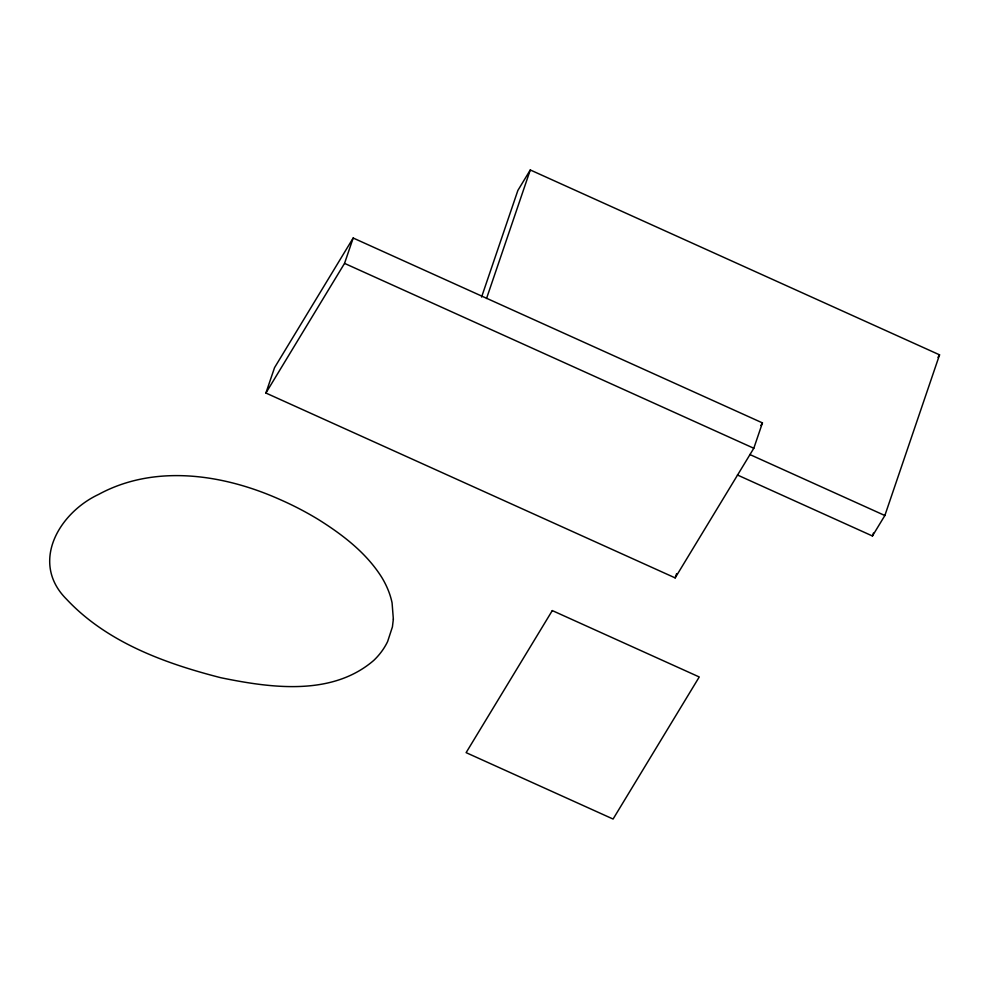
<?xml version="1.0" encoding="UTF-8"?>
<svg xmlns="http://www.w3.org/2000/svg" width="989" height="989" viewBox="0 0 989 989"><rect width="100%" height="100%" fill="white"/><g stroke="black" fill="none" stroke-linecap="round" stroke-linejoin="round"><path stroke-width="1.48" d="M265.905 393.029L274.546 367.648L353.184 238.015L762.445 422.896L753.803 448.264L675.166 577.897L265.905 393.029L344.543 263.383L353.184 238.015M481.581 297.059L517.877 190.432L530.289 169.96L939.55 354.841L884.858 515.516L872.434 535.989L737.423 474.992M486.539 298.505L530.289 169.96M675.166 577.897L676.6 573.669M872.434 535.989L873.435 533.059M760.85 425.517L762.445 422.896M937.992 357.4L939.55 354.841M344.543 263.383L753.803 448.264M749.835 454.52L884.858 515.516M393.35 619.126L392.423 626.89L387.639 641.502A136.618 90.345 18.8 0 1 373.706 660.454C331.81 696.516 270.838 687.961 220.893 677.737C164.953 663.434 106.899 642.331 66.547 599.223C29.781 562.605 58.969 512.932 98.653 494.401C154.84 463.829 223.304 474.263 279.454 499.297A223.996 148.127 18.8 0 1 318.371 519.509C342.676 534.74 366.313 552.814 381.779 577.403A122.896 81.271 18.8 0 1 392.077 602.882L393.35 619.126M552.295 610.584L466.116 752.641L613.081 819.04L699.248 676.971L552.295 610.584"/></g></svg>
